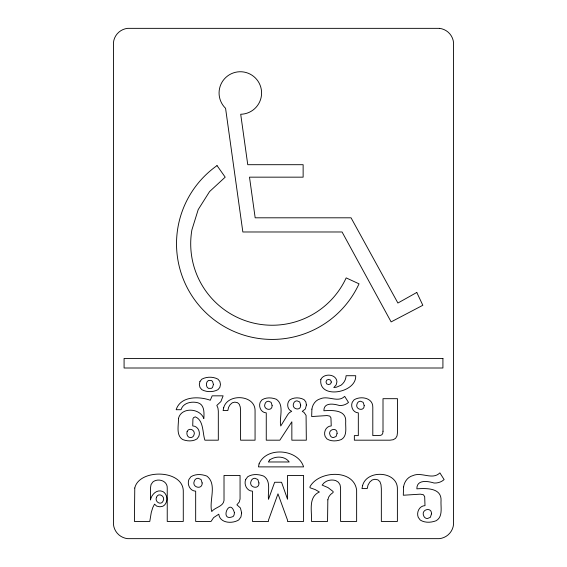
<?xml version="1.0" encoding="UTF-8"?>
<svg xmlns="http://www.w3.org/2000/svg" width="567" height="567" viewBox="0 0 567 567"><rect width="100%" height="100%" fill="white"/><g stroke="black" fill="none" stroke-linecap="round" stroke-linejoin="round"><path stroke-width="0.85" d="M217.019 165.578L225.191 177.159L209.563 191.589L198.209 209.584L191.894 229.897A81.478 81.478 0 0 0 346.168 277.894L359.031 283.833A95.653 95.653 0 0 1 210.988 317.293A95.653 95.653 0 0 1 216.998 165.635M311.893 409.147L311.666 416.547L327.046 415.568L329.781 416.093L330.944 417.787L331.241 425.923C326.096 426.065 323.31 432.054 325.167 436.519L326.968 438.95C331.22 441.636 336.826 441.296 341.362 439.524C347.677 435.796 345.275 427.263 345.728 421.274C346.189 409.629 332.056 410.217 323.892 410.763C323.729 402.081 333.885 403.803 339.42 405.511A12.566 12.566 0 0 0 348.499 402.435L344.672 396.354C337.875 403.151 328.314 395.227 320.298 398.821C315.599 400.068 312.502 404.469 311.893 409.147M403.562 487.039L403.307 495.239L420.353 494.162L423.386 494.743L424.676 496.614L425.002 505.636C419.297 505.785 416.213 512.426 418.269 517.373L420.267 520.067C424.981 523.043 431.189 522.668 436.214 520.704C443.21 516.572 440.552 507.118 441.048 500.484C441.565 487.577 425.902 488.23 416.858 488.839C416.681 479.214 427.929 481.121 434.067 483.02A13.927 13.927 0 0 0 444.124 479.604L439.886 472.871C432.352 480.398 421.763 471.616 412.875 475.607C407.666 476.982 404.236 481.858 403.562 487.039M327.839 499.803L327.542 521.434L311.496 521.434C312.105 511.76 307.838 497.039 319.391 492L315.195 489.583L310 487.755L310 486.677C318.902 470.511 354.077 468.796 356.636 490.249L356.636 521.434L340.59 521.434L340.59 487.84L340.037 484.735L338.386 482.226L335.756 480.575A13.055 13.055 0 0 0 326.372 481.291L324.048 482.878L322.134 485.097L327.995 487.592L333.105 491.497L333.105 492.496L330.441 494.608L328.747 496.947L327.839 499.803M178.449 418.602C178.704 425.434 175.77 435.052 182.617 439.524C187.153 441.296 192.773 441.643 197.004 438.908L198.804 436.455C200.683 431.955 197.926 426.065 192.73 425.923L192.929 418.815L193.517 417.673L195.282 416.844C203.822 420.239 202.426 432.841 204.885 440.183L218.316 440.183L218.316 411.068L217.941 408.049L216.814 405.44L220.903 401.571L223.114 395.83L212.164 395.83L210.286 400.259C199.152 396.213 180.526 395.908 176.153 409.714L181.029 409.714C183.127 402.747 191.625 401.124 197.876 402.761C204.63 404.64 204.17 413.038 203.837 418.574C200.087 407.935 181.1 406.801 178.449 418.602M134.776 488.024L134.4 521.434L149.78 521.434L151.276 512.455L152.792 507.55L154.522 504.141L156.698 506.133L159.922 506.799L162.871 506.246C168.328 503.418 168.115 494.41 162.835 491.511C156.775 488.988 151.609 494.41 150.446 499.981L150.446 488.173L151.028 484.608L152.771 482.063C157.91 477.719 167.683 480.724 167.237 488.173L167.237 521.434L183.283 521.434L183.283 491.915C184.126 469.292 139.121 468.448 134.776 488.024M306.407 404.987L305.372 408.949L302.275 411.366L304.047 412.443L306.074 415.405L306.329 440.183L291.849 440.183L291.849 421.798L279.843 440.183L266.263 440.183L266.263 412.868C261.118 412.733 258.332 406.737 260.189 402.272L261.989 399.848C266.242 397.155 271.841 397.495 276.377 399.274C284.776 405.185 278.985 417.631 280.743 426.001L287.873 414.442L289.425 412.641L291.7 411.295C287.051 409.622 286.448 402.967 289.857 399.806C294.06 397.198 299.766 397.269 304.061 399.643L305.819 401.868L306.407 404.987M383.008 431.253L382.746 433.344L381.96 434.669L380.606 435.371L372.803 435.612L372.803 407.241C373.043 397.665 360.562 395.702 354.049 399.848L352.249 402.272C350.392 406.737 353.177 412.733 358.323 412.868L358.323 435.612L354.347 435.612L354.347 440.183L389.99 440.183L393.271 439.716L395.617 438.291L397.02 435.924L397.488 432.607L397.488 398.686L383.008 398.686L383.008 431.253M213.426 384.426L212.526 387.502L211.42 388.345L208.38 388.345C205.665 386.8 205.701 382.073 208.38 380.514L211.42 380.514L212.526 381.385L213.426 384.426M234.412 512.703L234.114 514.886L233.243 516.445C218.77 522.788 229.656 496.118 234.412 512.703M187.131 431.572C186.309 434.053 187.436 437.596 190.477 437.561A3.494 3.494 0 0 0 193.893 435.151C196.203 430.608 189.073 426.625 187.131 431.572M202.15 482.935C202.582 490.264 191.27 487.422 194.382 480.951A3.877 3.877 0 0 1 198.159 478.279L201.03 479.484L202.15 482.935M258.942 482.935C259.374 490.264 248.062 487.422 251.167 480.951A3.877 3.877 0 0 1 254.952 478.279L257.822 479.484L258.942 482.935M272.117 405.44C272.5 412.053 262.294 409.487 265.101 403.647A3.494 3.494 0 0 1 268.517 401.238L271.104 402.322L272.117 405.44M300.701 405.065C301.091 411.677 290.885 409.112 293.685 403.272A3.494 3.494 0 0 1 297.101 400.862L299.688 401.946L300.701 405.065M337.096 433.358L336.082 436.47L333.495 437.561A3.494 3.494 0 0 1 330.079 435.151C327.279 429.311 337.485 426.738 337.096 433.358M364.177 405.44C364.567 412.053 354.361 409.487 357.16 403.647A3.494 3.494 0 0 1 360.577 401.238L363.163 402.322L364.177 405.44M431.487 513.872L430.367 517.317L427.497 518.529A3.877 3.877 0 0 1 423.719 515.857C420.608 509.386 431.919 506.537 431.487 513.872M156.527 497.209C154.252 501.767 161.297 506.026 163.225 500.774C165.514 496.26 158.413 492.057 156.527 497.209M331.319 382.023L330.604 383.894L328.612 384.575L326.698 383.894L325.99 382.023L326.698 380.11L328.612 379.394L330.604 380.11L331.319 382.023M241.641 512.873L240.925 516.984L238.771 519.918C232.442 523.929 219.904 523.405 218.777 514.205L213.624 517.614L211.044 521.434L195.672 521.434L195.672 491.164C189.966 491.015 186.876 484.374 188.931 479.427L190.93 476.741C195.643 473.757 201.852 474.132 206.877 476.103C217.416 484.175 208.883 500.626 211.711 511.54C215.127 507.196 223.263 506.678 224.015 500.484L224.015 475.451L240.061 475.451L240.061 498.981L239.274 501.979L236.9 504.807L240.436 508.004L241.641 512.873M245.724 479.427C243.668 484.374 246.751 491.015 252.457 491.164L252.457 521.434L268.503 521.434L268.503 520.109L277.979 493.829L287.455 519.939L287.455 521.434L303.586 521.434L303.586 475.451L287.54 475.451L287.54 499.236L281.551 482.269L274.655 482.269L268.503 499.236C267.553 491.795 271.444 480.965 263.662 476.103C258.644 474.132 252.428 473.757 247.715 476.741L245.724 479.427M320.851 379.366C318.115 399.636 356.664 393.222 355.7 375.715L346.097 375.715A12.481 12.481 0 0 1 341.029 385.213L336.55 387.162L333.793 387.573L336.153 384.894L336.94 381.797C336.451 373.929 324.111 372.902 320.851 379.366M259.076 463.863L258.453 466.882L303.593 466.882C298.129 448.986 266.419 446.293 259.076 463.863M223.674 407.793L223.107 410.543L227.835 410.543L228.565 407.382L230.159 404.647L232.335 402.761L234.809 402.138L237.545 402.676L239.309 404.314L240.266 406.993L240.585 410.692L240.585 440.183L255.065 440.183L255.065 410.841C255.405 394.696 227.487 393.037 223.674 407.793M362.604 485.55L361.973 488.591L367.21 488.591L368.018 485.083L369.783 482.063L372.193 479.973L374.943 479.271L377.976 479.88L379.925 481.688L380.989 484.657L381.343 488.754L381.343 521.434L397.389 521.434L397.389 488.924C397.758 471.028 366.828 469.2 362.604 485.55M199.953 381.456L199.322 384.426L199.953 387.389L201.838 389.678C206.728 392.293 213.079 392.293 217.969 389.678L219.854 387.389L220.478 384.426L219.854 381.456L217.969 379.167C213.079 376.552 206.728 376.552 201.838 379.167L199.953 381.456M269.616 460.021L268.347 461.977L289.213 461.977C284.91 455.868 275.243 455.84 269.616 460.021M416.788 292.459L397.899 303.033L351.051 217.806L255.171 217.806L249.494 177.159L303.132 177.159L303.132 164.699L247.758 164.699L240.706 114.258A21.262 21.262 0 0 0 260.77 87.134A21.262 21.262 0 0 0 229.38 74.773A21.262 21.262 0 0 0 225.567 108.297L242.846 231.981L342.064 231.981L391.124 321.9L422.826 305.28L416.788 292.459M439.375 28.35L127.625 28.35A15.947 15.947 0 0 0 113.457 42.525L113.457 524.475A15.947 15.947 0 0 0 127.625 538.65L439.375 538.65A15.947 15.947 0 0 0 453.543 524.475L453.543 42.525A15.947 15.947 0 0 0 439.375 28.35M442.919 358.436L124.081 358.436L124.081 368.004L442.919 368.004L442.919 358.436"/></g></svg>
